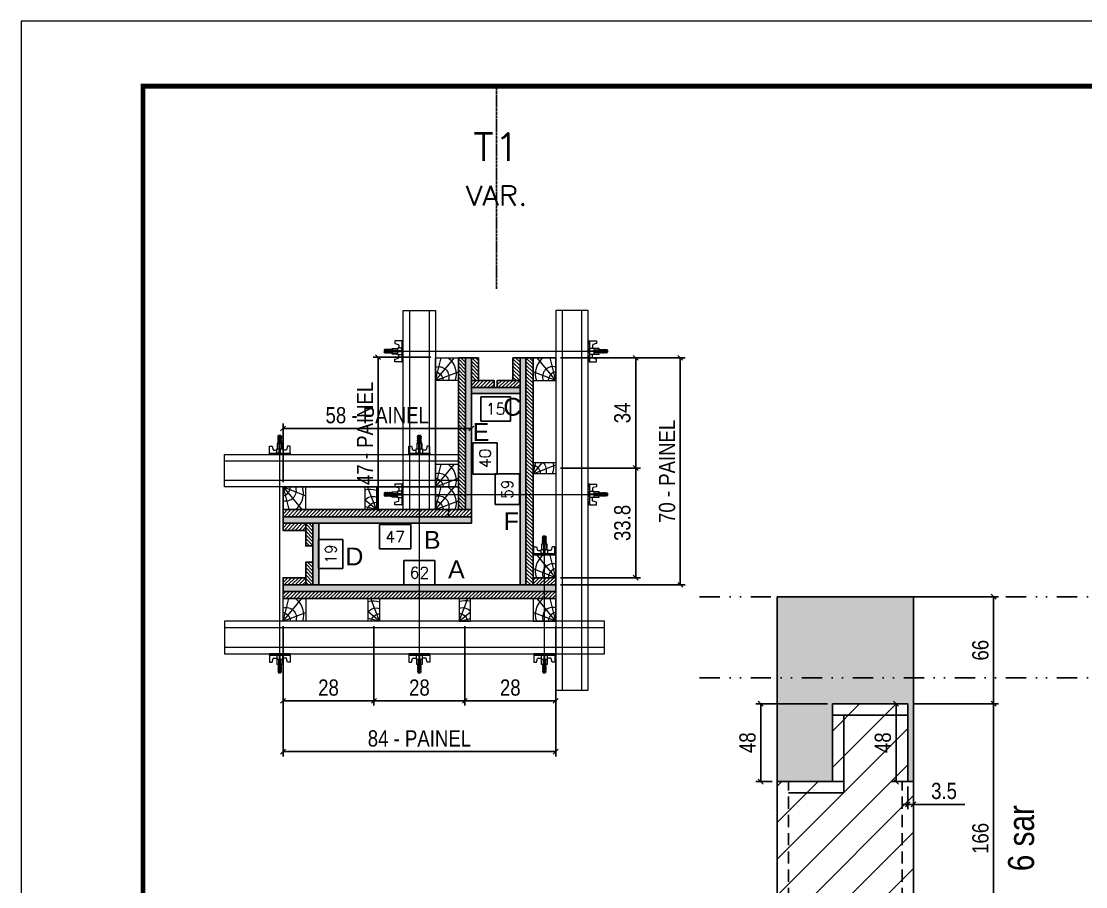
# Model space of a CAD drawing. Extents: x 14400 to 27878, y -21631 to 6985.
# Drawn here: x 15998 to 16654, y -6183 to -5650 of the extents above; entities that cross this region are included whole.
import ezdxf
from ezdxf.enums import TextEntityAlignment as Align

# ---------------------------------------------------------------- set-up
doc = ezdxf.new("R2010")
doc.units = 0
for name, pattern in [('DASHED', [0.75, 0.5, -0.25]), ('DIVIDE2', [0.625, 0.25, -0.125, 0, -0.125, 0, -0.125]), ('HIDDEN', [0.375, 0.25, -0.125])]:
    doc.linetypes.add(name, pattern=pattern)
for name, color, linetype in [('CHAPA', 1, 'Continuous'), ('COTA', 241, 'Continuous'), ('MEIO_PONT', 93, 'Continuous'), ('NOMENCLATURA', 7, 'Continuous'), ('Nível', 160, 'Continuous'), ('Painéis', 200, 'Continuous'), ('SARR_2.2x7', 40, 'Continuous'), ('SARRAFO', 251, 'Continuous'), ('Texto de Titulo', 7, 'Continuous'), ('Texto Qtd Sarr', 242, 'Continuous'), ('TEXTO_GERAL', 7, 'Continuous')]:
    doc.layers.add(name, color=color, linetype=linetype)
for name, color, linetype, lineweight in [('Folhas', 255, 'Continuous', 9), ('Hachura', 251, 'Continuous', 9), ('Madeira', 126, 'Continuous', 18), ('Perfil Metálico', 224, 'Continuous', 18), ('SARRAFO DE PRESSAO', 251, 'DASHED', 9), ('Texto Seção', 7, 'Continuous', 15)]:
    doc.layers.add(name, color=color, linetype=linetype, lineweight=lineweight)
doc.styles.add('ARIAL', font='arial.ttf')
doc.styles.add('ARIAL_NARROW', font='ARIALN.TTF', dxfattribs={"height": 0.2})
doc.styles.add('COTA TECNICA', font='techl___.ttf', dxfattribs={"height": 10})
doc.styles.add('COTA TECNICA 2X', font='techl___.ttf', dxfattribs={"height": 10})
doc.styles.add('ROMANS', font='romans.shx')
doc.dimstyles.new('PAINEL', dxfattribs={"dimtxt": 10, "dimasz": 3, "dimexe": 3, "dimexo": 3, "dimgap": 3, "dimtad": 1, "dimdec": 1, "dimzin": 12, "dimdsep": 46, "dimtxsty": 'COTA TECNICA', "dimblk1": 'OBLIQUE', "dimblk2": 'OBLIQUE', "dimsah": 1, "dimcen": 0.9, "dimclrd": 4, "dimclre": 4, "dimclrt": 240, "dimadec": 1, "dimazin": 3, "dimtfac": 1, "dimtdec": 1, "dimtmove": 0, "dimatfit": 3, "dimfxl": 1, "dimtolj": 1, "dimtzin": 12, "dimarcsym": 0})
doc.dimstyles.new('SECAO PILAR', dxfattribs={"dimtxt": 10, "dimasz": 3, "dimexe": 3, "dimexo": 3, "dimgap": 3, "dimtad": 1, "dimdec": 1, "dimlfac": 0.5, "dimzin": 12, "dimdsep": 46, "dimtxsty": 'COTA TECNICA 2X', "dimblk1": 'OBLIQUE', "dimblk2": 'OBLIQUE', "dimsah": 1, "dimcen": 0.9, "dimclrd": 256, "dimclre": 256, "dimclrt": 256, "dimadec": 1, "dimazin": 3, "dimtfac": 1, "dimtdec": 1, "dimtmove": 0, "dimatfit": 3, "dimfxl": 1, "dimtolj": 1, "dimtzin": 12, "dimarcsym": 0})
doc.dimstyles.new('SECÇÃO 2', dxfattribs={"dimtxt": 7, "dimasz": 6, "dimexe": 0.18, "dimexo": 2, "dimgap": -4, "dimtad": 3, "dimdec": 1, "dimlfac": 0.5, "dimzin": 12, "dimdsep": 46, "dimtxsty": 'ROMANS', "dimblk": 'ARCHTICK', "dimcen": 0.09, "dimse1": 1, "dimse2": 1, "dimsd1": 1, "dimsd2": 1, "dimclrd": 180, "dimclre": 5, "dimclrt": 1, "dimadec": 0, "dimazin": 3, "dimtfac": 1, "dimtdec": 1, "dimtofl": 0, "dimtmove": 0, "dimatfit": 3, "dimldrblk": 'ARCHTICK', "dimfxl": 1, "dimtolj": 1, "dimtzin": 0, "dimarcsym": 0})
pattern_1 = [(225, (7035.8202, -28888.4524), (1.12253202, -1.12253202), [])]
pattern_2 = [(315, (39069.5802, -15449.996), (1.12253202, 1.12253202), [])]
pattern_3 = [(135, (-6623.6361, 3266.9076), (-1.12253202, -1.12253202), [])]
pattern_4 = [(45, (25413.7238, 17028.364), (-1.12253202, 1.12253202), [])]
pattern_5 = [(225, (7035.8202, -28880.0524), (1.12253202, -1.12253202), [])]

# ---------------------------------------------------------------- blocks, each defined once
blk = doc.blocks.new('9999999999')
at = {"layer": 'Folhas'}
blk.add_lwpolyline([(98138.98, 34190.21), (99623.98, 34190.21), (99623.98, 35240.21), (98138.98, 35240.21)], close=True, dxfattribs=at)
at = {"layer": 'Folhas', "color": 30, "const_width": 3}
blk.add_lwpolyline([(98213.98, 34230.21), (99583.98, 34230.21), (99583.98, 35200.21), (98213.98, 35200.21)], close=True, dxfattribs=at)
blk = doc.blocks.new('PONTALETE')
at = {"layer": 'Madeira'}
for q in [(2.71, 7), (7, 5.76), (7, 1.74)]:
    blk.add_line((0, 0), q, dxfattribs=at)
blk.add_lwpolyline([(0, 0), (7, 0), (7, 7), (0, 7)], close=True, dxfattribs=at)
for centre, radius, start, end in [((2.04, 0.06), 6.23, 37.2818, 109.0913), ((1.09, 0.9), 3.19, 343.603, 109.9847), ((-0.21, -0.78), 3.09, 14.6322, 86.0383)]:
    blk.add_arc(centre, radius, start, end, dxfattribs=at)
blk = doc.blocks.new('*D2211')
at = {"layer": 'COTA', "color": 180, "lineweight": -2, "transparency": 16777216}
for p, q in [((16253.27, -5982.04), (16234.27, -5982.04)), ((16234.27, -5982.04), (16234.27, -5997.04)), ((16253.27, -5997.04), (16253.27, -5982.04)), ((16234.27, -5997.04), (16253.27, -5997.04))]:
    blk.add_line(p, q, dxfattribs=at)
at = {"layer": 'Defpoints', "color": 0, "transparency": 16777216}
for p in [(16181.77, -5997.04), (16305.77, -5997.04), (16305.77, -6001.04)]:
    blk.add_point(p, dxfattribs=at)
at = {"layer": 'COTA', "color": 1, "transparency": 16777216, "insert": (16243.77, -5989.54), "char_height": 7, "attachment_point": 5, "style": 'ROMANS'}
blk.add_mtext('\\A1;62', dxfattribs=at)
blk = doc.blocks.new('_ArchTick')
at = {"color": 0, "linetype": 'ByBlock', "const_width": 0.15}
blk.add_lwpolyline([(-0.5, -0.5), (0.5, 0.5)], dxfattribs=at)
blk = doc.blocks.new('*D2212')
at = {"layer": 'COTA', "color": 180, "lineweight": -2, "transparency": 16777216}
for p, q in [((16305.37, -5928.54), (16290.37, -5928.54)), ((16290.37, -5928.54), (16290.37, -5947.54)), ((16305.37, -5947.54), (16305.37, -5928.54)), ((16290.37, -5947.54), (16305.37, -5947.54))]:
    blk.add_line(p, q, dxfattribs=at)
at = {"layer": 'Defpoints', "color": 0, "transparency": 16777216}
for p in [(16305.77, -5879.04), (16309.37, -5879.04), (16305.77, -5997.04)]:
    blk.add_point(p, dxfattribs=at)
at = {"layer": 'COTA', "color": 1, "transparency": 16777216, "insert": (16297.87, -5938.04), "char_height": 7, "attachment_point": 5, "rotation": 90, "style": 'ROMANS'}
blk.add_mtext('\\A1;59', dxfattribs=at)
blk = doc.blocks.new('*D2213')
at = {"layer": 'COTA', "color": 180, "lineweight": -2, "transparency": 16777216}
for p, q in [((16291.76, -5909.38), (16276.76, -5909.38)), ((16276.76, -5909.38), (16276.76, -5928.71)), ((16291.76, -5928.71), (16291.76, -5909.38)), ((16276.76, -5928.71), (16291.76, -5928.71))]:
    blk.add_line(p, q, dxfattribs=at)
at = {"layer": 'Defpoints', "color": 0, "transparency": 16777216}
for p in [(16275.77, -5879.04), (16295.76, -5879.04), (16275.77, -5959.04)]:
    blk.add_point(p, dxfattribs=at)
at = {"layer": 'COTA', "color": 1, "transparency": 16777216, "insert": (16284.26, -5919.04), "char_height": 7, "attachment_point": 5, "rotation": 90, "style": 'ROMANS'}
blk.add_mtext('\\A1;40', dxfattribs=at)
blk = doc.blocks.new('*D2214')
at = {"layer": 'COTA', "color": 180, "lineweight": -2, "transparency": 16777216}
for p, q in [((16238.44, -5959.83), (16219.11, -5959.83)), ((16219.11, -5959.83), (16219.11, -5974.83)), ((16238.44, -5974.83), (16238.44, -5959.83)), ((16219.11, -5974.83), (16238.44, -5974.83))]:
    blk.add_line(p, q, dxfattribs=at)
at = {"layer": 'Defpoints', "color": 0, "transparency": 16777216}
for p in [(16181.77, -5959.04), (16275.77, -5959.04), (16275.77, -5978.83)]:
    blk.add_point(p, dxfattribs=at)
at = {"layer": 'COTA', "color": 1, "transparency": 16777216, "insert": (16228.77, -5967.33), "char_height": 7, "attachment_point": 5, "style": 'ROMANS'}
blk.add_mtext('\\A1;47', dxfattribs=at)
blk = doc.blocks.new('*D2215')
at = {"layer": 'COTA', "color": 180, "lineweight": -2, "transparency": 16777216}
for p, q in [((16299.94, -5881.05), (16281.61, -5881.05)), ((16281.61, -5881.05), (16281.61, -5896.05)), ((16299.94, -5896.05), (16299.94, -5881.05)), ((16281.61, -5896.05), (16299.94, -5896.05))]:
    blk.add_line(p, q, dxfattribs=at)
at = {"layer": 'Defpoints', "color": 0, "transparency": 16777216}
for p in [(16275.77, -5879.04), (16305.77, -5879.04), (16275.77, -5900.05)]:
    blk.add_point(p, dxfattribs=at)
at = {"layer": 'COTA', "color": 1, "transparency": 16777216, "insert": (16290.77, -5888.55), "char_height": 7, "attachment_point": 5, "style": 'ROMANS'}
blk.add_mtext('\\A1;15', dxfattribs=at)
blk = doc.blocks.new('*D2216')
at = {"layer": 'COTA', "color": 180, "lineweight": -2, "transparency": 16777216}
for p, q in [((16196.69, -5969.04), (16181.69, -5969.04)), ((16181.69, -5969.04), (16181.69, -5987.04)), ((16196.69, -5987.04), (16196.69, -5969.04)), ((16181.69, -5987.04), (16196.69, -5987.04))]:
    blk.add_line(p, q, dxfattribs=at)
at = {"layer": 'Defpoints', "color": 0, "transparency": 16777216}
for p in [(16181.77, -5959.04), (16181.77, -5997.04), (16200.69, -5997.04)]:
    blk.add_point(p, dxfattribs=at)
at = {"layer": 'COTA', "color": 1, "transparency": 16777216, "insert": (16189.19, -5978.04), "char_height": 7, "attachment_point": 5, "rotation": 90, "style": 'ROMANS'}
blk.add_mtext('\\A1;19', dxfattribs=at)
blk = doc.blocks.new('C')
at = {"layer": 'Hachura', "color": 0}
for p, q in [((0, 3.22), (0, -3.22)), ((0.45, 3.22), (0, 3.22)), ((0.46, 3.16), (0, 3.16)), ((0.46, 3.05), (0, 3.05)), ((0.46, 2.88), (0, 2.88)), ((0, 2.75), (0, -1.16)), ((0.46, 2.65), (0, 2.65)), ((0.46, 2.23), (0, 2.23)), ((0.46, 1.51), (0, 1.51)), ((0.39, 0.49), (0.17, 0.49)), ((0.45, -3.23), (0.45, 3.22)), ((0.45, 3.22), (2.58, 3.22)), ((1.74, 0.97), (0.45, 0.97)), ((1.45, 0.1), (0.45, 0.1)), ((1.35, 1.94), (1.35, 0.96)), ((2.58, 2.39), (1.47, 2.09)), ((1.74, -0.97), (1.74, 0.97)), ((1.74, 0.97), (1.74, 0.84)), ((1.74, 0.97), (1.74, 0.84)), ((1.74, 0.84), (3.35, 0.84)), ((3.35, 0.45), (1.74, 0.45)), ((2.58, 3.22), (2.58, 2.39)), ((3.32, 0.84), (3.32, -0.84)), ((3.35, 0.84), (3.35, -0.84)), ((3.68, 0.45), (3.35, 0.45)), ((3.84, -0.52), (3.35, 0.45)), ((3.35, 0.06), (3.67, -0.57)), ((3.68, 0.45), (4.16, -0.52)), ((3.72, 0.5), (4.25, -0.57)), ((4.37, -0.55), (3.83, 0.53)), ((4.15, 0.45), (3.93, 0.45)), ((4.42, -0.52), (3.93, 0.45)), ((4.15, 0.45), (4.26, 0.45)), ((4.26, 0.45), (4.74, -0.52)), ((4.3, 0.5), (4.83, -0.57)), ((4.95, -0.55), (4.41, 0.53)), ((4.51, 0.45), (4.84, 0.45)), ((5, -0.52), (4.51, 0.45)), ((4.84, 0.45), (5.32, -0.52)), ((4.88, 0.5), (5.41, -0.57)), ((5.53, -0.55), (4.99, 0.53)), ((5.58, -0.52), (5.09, 0.45)), ((5.42, 0.45), (5.09, 0.45)), ((5.58, -0.52), (5.09, 0.45)), ((5.42, 0.45), (5.74, -0.19)), ((5.46, 0.5), (5.74, -0.07)), ((5.74, 0.19), (5.57, 0.53)), ((5.74, 0.32), (5.68, 0.45)), ((5.68, 0.45), (5.74, 0.45)), ((5.74, 0.45), (5.9, 0.29)), ((5.74, 0.45), (5.74, -0.52)), ((5.9, -0.36), (5.9, 0.29)), ((0.45, 0), (0, 0)), ((0.46, -1.52), (0, -1.52)), ((0.46, -2.23), (0, -2.23)), ((0.46, -2.65), (0, -2.65)), ((0.46, -2.88), (0, -2.88)), ((0.46, -3.05), (0, -3.05)), ((0.46, -3.16), (0, -3.16)), ((0, -3.22), (2.57, -3.22)), ((0.08, -0.48), (0.29, -0.48)), ((0.29, -0.48), (0.4, -0.48)), ((0.45, 0), (0.45, -0.97)), ((0.45, -0.16), (1.45, -0.16)), ((0.45, -0.65), (0.45, -0.32)), ((0.45, -3.23), (0.45, -0.65)), ((0.45, -0.97), (1.74, -0.97)), ((1.35, -1.94), (1.35, -0.97)), ((2.58, -2.39), (1.47, -2.1)), ((3.35, -0.32), (1.74, -0.32)), ((3.35, -0.84), (1.74, -0.84)), ((2.58, -3.23), (2.58, -2.39)), ((3.35, -0.07), (3.58, -0.52)), ((3.35, -0.52), (3.58, -0.52)), ((3.84, -0.52), (4.16, -0.52)), ((4.42, -0.52), (4.74, -0.52)), ((4.63, -0.52), (4.74, -0.52)), ((5, -0.52), (5.32, -0.52)), ((5.58, -0.52), (5.74, -0.52)), ((5.74, -0.52), (5.9, -0.36)), ((5.74, -0.52), (5.74, -0.52))]:
    blk.add_line(p, q, dxfattribs=at)
for centre, radius, start, end in [((1.52, 1.94), 0.161, 104.7436, 180), ((1.44, -0.03), 0.129, 272.695, 87.305), ((3.81, 0.39), 0.143, 25.5688, 154.4312), ((4.39, 0.39), 0.143, 25.5688, 154.4312), ((4.97, 0.39), 0.143, 25.5688, 154.4312), ((5.55, 0.39), 0.143, 25.5688, 154.4312), ((0.17, -0.37), 0.174, 221.744, 317.8592), ((1.52, -1.94), 0.161, 180, 255.2564), ((3.71, -0.4), 0.174, 222.1408, 318.256), ((4.29, -0.4), 0.174, 222.1408, 318.256), ((4.87, -0.4), 0.174, 222.1408, 318.256), ((5.45, -0.4), 0.174, 222.1408, 318.256), ((5.61, -0.4), 0.174, 317.8592, 318.256)]:
    blk.add_arc(centre, radius, start, end, dxfattribs=at)
blk = doc.blocks.new('titulo1')
at = {"layer": 'Defpoints', "color": 252, "linetype": 'HIDDEN', "ltscale": 2}
blk.add_line((0, 0), (0, 125), dxfattribs=at)
at = {"layer": 'Defpoints', "style": 'ROMANS', "oblique": 15}
blk.add_attdef('FOLHA', text='', height=10, dxfattribs=at).set_placement((0, 15.58), align=Align.MIDDLE_CENTER)
at = {"layer": 'Texto Qtd Sarr', "color": 3, "style": 'ROMANS', "oblique": 15}
for tag, height, p in [('TITULO', 17, (0, 71.45)), ('SEÇÃO', 12, (0, 41.55))]:
    blk.add_attdef(tag, text='', height=height, dxfattribs=at).set_placement(p, align=Align.MIDDLE_CENTER)
blk = doc.blocks.new('_Oblique')
at = {"color": 0, "linetype": 'ByBlock', "lineweight": -2}
blk.add_line((-0.5, -0.5), (0.5, 0.5), dxfattribs=at)
blk = doc.blocks.new('*D2257')
at = {"layer": 'COTA', "color": 4, "lineweight": -2, "transparency": 16777216}
for p, q in [((16547.72, -6070.32), (16600.59, -6070.32)), ((16597.59, -6236.32), (16597.59, -6070.32)), ((16551.22, -6236.32), (16600.59, -6236.32))]:
    blk.add_line(p, q, dxfattribs=at)
at = {"layer": 'Defpoints', "color": 0, "transparency": 16777216}
for p in [(16544.72, -6070.32), (16597.59, -6070.32), (16548.22, -6236.32)]:
    blk.add_point(p, dxfattribs=at)
at = {"layer": 'COTA', "color": 4, "lineweight": -2, "transparency": 16777216, "xscale": 3, "yscale": 3, "zscale": 3}
for p, rotation in [((16597.59, -6070.32), 90), ((16597.59, -6236.32), 270)]:
    blk.add_blockref('_Oblique', p, dxfattribs=dict(at, rotation=rotation))
at = {"layer": 'COTA', "color": 240, "transparency": 16777216, "insert": (16589.48, -6153.32), "char_height": 10, "attachment_point": 5, "rotation": 90, "style": 'COTA TECNICA'}
blk.add_mtext('\\A1;166', dxfattribs=at)
blk = doc.blocks.new('*D2258')
at = {"layer": 'COTA', "color": 4, "lineweight": -2, "transparency": 16777216}
for p, q in [((16551.22, -6004.32), (16600.59, -6004.32)), ((16597.59, -6004.32), (16597.59, -6070.32)), ((16547.72, -6070.32), (16600.59, -6070.32))]:
    blk.add_line(p, q, dxfattribs=at)
at = {"layer": 'Defpoints', "color": 0, "transparency": 16777216}
for p in [(16548.22, -6004.32), (16544.72, -6070.32), (16597.59, -6070.32)]:
    blk.add_point(p, dxfattribs=at)
at = {"layer": 'COTA', "color": 4, "lineweight": -2, "transparency": 16777216, "xscale": 3, "yscale": 3, "zscale": 3}
for p, rotation in [((16597.59, -6004.32), 90), ((16597.59, -6070.32), 270)]:
    blk.add_blockref('_Oblique', p, dxfattribs=dict(at, rotation=rotation))
at = {"layer": 'COTA', "color": 240, "transparency": 16777216, "insert": (16589.48, -6037.32), "char_height": 10, "attachment_point": 5, "rotation": 90, "style": 'COTA TECNICA'}
blk.add_mtext('\\A1;66', dxfattribs=at)
blk = doc.blocks.new('*D2259')
at = {"layer": 'COTA', "lineweight": -2, "transparency": 16777216}
for p, q in [((16159.77, -6022.44), (16159.77, -6102.84)), ((16327.77, -6022.44), (16327.77, -6102.84)), ((16159.77, -6099.84), (16327.77, -6099.84))]:
    blk.add_line(p, q, dxfattribs=at)
at = {"layer": 'Defpoints', "color": 0, "transparency": 16777216}
for p in [(16159.77, -6019.44), (16327.77, -6019.44), (16327.77, -6099.84)]:
    blk.add_point(p, dxfattribs=at)
at = {"layer": 'COTA', "lineweight": -2, "transparency": 16777216, "xscale": 3, "yscale": 3, "zscale": 3, "rotation": 180}
blk.add_blockref('_Oblique', (16159.77, -6099.84), dxfattribs=at)
at = {"layer": 'COTA', "lineweight": -2, "transparency": 16777216, "xscale": 3, "yscale": 3, "zscale": 3}
blk.add_blockref('_Oblique', (16327.77, -6099.84), dxfattribs=at)
at = {"layer": 'COTA', "transparency": 16777216, "insert": (16243.77, -6091.75), "char_height": 10, "attachment_point": 5, "style": 'COTA TECNICA 2X'}
blk.add_mtext('\\A1;84 - PAINEL', dxfattribs=at)
blk = doc.blocks.new('*D2260')
at = {"layer": 'COTA', "lineweight": -2, "transparency": 16777216}
for p, q in [((16330.77, -5857.04), (16407.51, -5857.04)), ((16404.51, -5997.04), (16404.51, -5857.04)), ((16330.77, -5997.04), (16407.51, -5997.04))]:
    blk.add_line(p, q, dxfattribs=at)
at = {"layer": 'Defpoints', "color": 0, "transparency": 16777216}
for p in [(16327.77, -5857.04), (16404.51, -5857.04), (16327.77, -5997.04)]:
    blk.add_point(p, dxfattribs=at)
at = {"layer": 'COTA', "lineweight": -2, "transparency": 16777216, "xscale": 3, "yscale": 3, "zscale": 3}
for p, rotation in [((16404.51, -5857.04), 90), ((16404.51, -5997.04), 270)]:
    blk.add_blockref('_Oblique', p, dxfattribs=dict(at, rotation=rotation))
at = {"layer": 'COTA', "transparency": 16777216, "insert": (16396.4, -5927.04), "char_height": 10, "attachment_point": 5, "rotation": 90, "style": 'COTA TECNICA 2X'}
blk.add_mtext('\\A1;70 - PAINEL', dxfattribs=at)
blk = doc.blocks.new('*D2261')
at = {"layer": 'COTA', "lineweight": -2, "transparency": 16777216}
for p, q in [((16159.77, -5933.64), (16159.77, -5897.63)), ((16159.77, -5900.63), (16275.77, -5900.63)), ((16275.77, -5947.64), (16275.77, -5897.63))]:
    blk.add_line(p, q, dxfattribs=at)
at = {"layer": 'Defpoints', "color": 0, "transparency": 16777216}
for p in [(16275.77, -5900.63), (16159.77, -5936.64), (16275.77, -5950.64)]:
    blk.add_point(p, dxfattribs=at)
at = {"layer": 'COTA', "lineweight": -2, "transparency": 16777216, "xscale": 3, "yscale": 3, "zscale": 3, "rotation": 180}
blk.add_blockref('_Oblique', (16159.77, -5900.63), dxfattribs=at)
at = {"layer": 'COTA', "lineweight": -2, "transparency": 16777216, "xscale": 3, "yscale": 3, "zscale": 3}
blk.add_blockref('_Oblique', (16275.77, -5900.63), dxfattribs=at)
at = {"layer": 'COTA', "transparency": 16777216, "insert": (16217.77, -5892.5), "char_height": 10, "attachment_point": 5, "style": 'COTA TECNICA 2X'}
blk.add_mtext('\\A1;58 - PAINEL', dxfattribs=at)
blk = doc.blocks.new('*D2275')
at = {"layer": 'COTA', "lineweight": -2, "transparency": 16777216}
for p, q in [((16250.77, -5856.64), (16215.29, -5856.64)), ((16218.29, -5950.64), (16218.29, -5856.64)), ((16230.77, -5950.64), (16215.29, -5950.64))]:
    blk.add_line(p, q, dxfattribs=at)
at = {"layer": 'Defpoints', "color": 0, "transparency": 16777216}
for p in [(16218.29, -5856.64), (16253.77, -5856.64), (16233.77, -5950.64)]:
    blk.add_point(p, dxfattribs=at)
at = {"layer": 'COTA', "lineweight": -2, "transparency": 16777216, "xscale": 3, "yscale": 3, "zscale": 3}
for p, rotation in [((16218.29, -5856.64), 90), ((16218.29, -5950.64), 270)]:
    blk.add_blockref('_Oblique', p, dxfattribs=dict(at, rotation=rotation))
at = {"layer": 'COTA', "transparency": 16777216, "insert": (16210.22, -5903.64), "char_height": 10, "attachment_point": 5, "rotation": 90, "style": 'COTA TECNICA 2X'}
blk.add_mtext('\\A1;47 - PAINEL', dxfattribs=at)
blk = doc.blocks.new('MEIO PONTALETE')
at = {"layer": 'Madeira'}
for q in [(2.71, 7), (3.5, 2.88), (3.5, 0.87)]:
    blk.add_line((0, 0), q, dxfattribs=at)
blk.add_lwpolyline([(0, 0), (3.5, 0), (3.5, 7), (0, 7)], close=True, dxfattribs=at)
for centre, radius, start, end in [((2.04, 0.06), 6.23, 76.4499, 109.0913), ((1.09, 0.9), 3.19, 40.9063, 109.9847), ((-0.21, -0.78), 3.09, 14.6322, 86.0383)]:
    blk.add_arc(centre, radius, start, end, dxfattribs=at)
blk = doc.blocks.new('*D2301')
at = {"layer": 'COTA', "lineweight": -2, "transparency": 16777216}
for p, q in [((16159.77, -6022.44), (16159.77, -6071.48)), ((16215.77, -6022.44), (16215.77, -6071.48)), ((16159.77, -6068.48), (16215.77, -6068.48))]:
    blk.add_line(p, q, dxfattribs=at)
at = {"layer": 'Defpoints', "color": 0, "transparency": 16777216}
for p in [(16159.77, -6019.44), (16215.77, -6019.44), (16215.77, -6068.48)]:
    blk.add_point(p, dxfattribs=at)
at = {"layer": 'COTA', "lineweight": -2, "transparency": 16777216, "xscale": 3, "yscale": 3, "zscale": 3, "rotation": 180}
blk.add_blockref('_Oblique', (16159.77, -6068.48), dxfattribs=at)
at = {"layer": 'COTA', "lineweight": -2, "transparency": 16777216, "xscale": 3, "yscale": 3, "zscale": 3}
blk.add_blockref('_Oblique', (16215.77, -6068.48), dxfattribs=at)
at = {"layer": 'COTA', "transparency": 16777216, "insert": (16187.77, -6060.39), "char_height": 10, "attachment_point": 5, "style": 'COTA TECNICA 2X'}
blk.add_mtext('\\A1;28', dxfattribs=at)
blk = doc.blocks.new('*D2302')
at = {"layer": 'COTA', "lineweight": -2, "transparency": 16777216}
for p, q in [((16215.77, -6022.44), (16215.77, -6071.48)), ((16271.77, -6022.44), (16271.77, -6071.48)), ((16215.77, -6068.48), (16271.77, -6068.48))]:
    blk.add_line(p, q, dxfattribs=at)
at = {"layer": 'Defpoints', "color": 0, "transparency": 16777216}
for p in [(16215.77, -6019.44), (16271.77, -6019.44), (16271.77, -6068.48)]:
    blk.add_point(p, dxfattribs=at)
at = {"layer": 'COTA', "lineweight": -2, "transparency": 16777216, "xscale": 3, "yscale": 3, "zscale": 3, "rotation": 180}
blk.add_blockref('_Oblique', (16215.77, -6068.48), dxfattribs=at)
at = {"layer": 'COTA', "lineweight": -2, "transparency": 16777216, "xscale": 3, "yscale": 3, "zscale": 3}
blk.add_blockref('_Oblique', (16271.77, -6068.48), dxfattribs=at)
at = {"layer": 'COTA', "transparency": 16777216, "insert": (16243.77, -6060.39), "char_height": 10, "attachment_point": 5, "style": 'COTA TECNICA 2X'}
blk.add_mtext('\\A1;28', dxfattribs=at)
blk = doc.blocks.new('*D2303')
at = {"layer": 'COTA', "lineweight": -2, "transparency": 16777216}
for p, q in [((16271.77, -6022.44), (16271.77, -6071.48)), ((16327.77, -6042.44), (16327.77, -6071.48)), ((16271.77, -6068.48), (16327.77, -6068.48))]:
    blk.add_line(p, q, dxfattribs=at)
at = {"layer": 'Defpoints', "color": 0, "transparency": 16777216}
for p in [(16271.77, -6019.44), (16327.77, -6039.44), (16327.77, -6068.48)]:
    blk.add_point(p, dxfattribs=at)
at = {"layer": 'COTA', "lineweight": -2, "transparency": 16777216, "xscale": 3, "yscale": 3, "zscale": 3, "rotation": 180}
blk.add_blockref('_Oblique', (16271.77, -6068.48), dxfattribs=at)
at = {"layer": 'COTA', "lineweight": -2, "transparency": 16777216, "xscale": 3, "yscale": 3, "zscale": 3}
blk.add_blockref('_Oblique', (16327.77, -6068.48), dxfattribs=at)
at = {"layer": 'COTA', "transparency": 16777216, "insert": (16299.77, -6060.39), "char_height": 10, "attachment_point": 5, "style": 'COTA TECNICA 2X'}
blk.add_mtext('\\A1;28', dxfattribs=at)
blk = doc.blocks.new('*D2304')
at = {"layer": 'COTA', "lineweight": -2, "transparency": 16777216}
for p, q in [((16330.77, -5925.04), (16380.07, -5925.04)), ((16377.07, -5992.64), (16377.07, -5925.04)), ((16330.77, -5992.64), (16380.07, -5992.64))]:
    blk.add_line(p, q, dxfattribs=at)
at = {"layer": 'Defpoints', "color": 0, "transparency": 16777216}
for p in [(16327.77, -5925.04), (16377.07, -5925.04), (16327.77, -5992.64)]:
    blk.add_point(p, dxfattribs=at)
at = {"layer": 'COTA', "lineweight": -2, "transparency": 16777216, "xscale": 3, "yscale": 3, "zscale": 3}
for p, rotation in [((16377.07, -5925.04), 90), ((16377.07, -5992.64), 270)]:
    blk.add_blockref('_Oblique', p, dxfattribs=dict(at, rotation=rotation))
at = {"layer": 'COTA', "transparency": 16777216, "insert": (16368.83, -5958.84), "char_height": 10, "attachment_point": 5, "rotation": 90, "style": 'COTA TECNICA 2X'}
blk.add_mtext('\\A1;33.8', dxfattribs=at)
blk = doc.blocks.new('*D2305')
at = {"layer": 'COTA', "lineweight": -2, "transparency": 16777216}
for p, q in [((16330.77, -5857.04), (16380.07, -5857.04)), ((16377.07, -5925.04), (16377.07, -5857.04)), ((16330.77, -5925.04), (16380.07, -5925.04))]:
    blk.add_line(p, q, dxfattribs=at)
at = {"layer": 'Defpoints', "color": 0, "transparency": 16777216}
for p in [(16327.77, -5857.04), (16377.07, -5857.04), (16327.77, -5925.04)]:
    blk.add_point(p, dxfattribs=at)
at = {"layer": 'COTA', "lineweight": -2, "transparency": 16777216, "xscale": 3, "yscale": 3, "zscale": 3}
for p, rotation in [((16377.07, -5857.04), 90), ((16377.07, -5925.04), 270)]:
    blk.add_blockref('_Oblique', p, dxfattribs=dict(at, rotation=rotation))
at = {"layer": 'COTA', "transparency": 16777216, "insert": (16368.85, -5891.04), "char_height": 10, "attachment_point": 5, "rotation": 90, "style": 'COTA TECNICA 2X'}
blk.add_mtext('\\A1;34', dxfattribs=at)
blk = doc.blocks.new('*D2900')
at = {"layer": 'COTA', "color": 4, "lineweight": -2, "transparency": 16777216}
for p, q in [((16495.22, -6070.32), (16451.09, -6070.32)), ((16454.09, -6118.32), (16454.09, -6070.32)), ((16461.22, -6118.32), (16451.09, -6118.32))]:
    blk.add_line(p, q, dxfattribs=at)
at = {"layer": 'Defpoints', "color": 0, "transparency": 16777216}
for p in [(16454.09, -6070.32), (16498.22, -6070.32), (16464.22, -6118.32)]:
    blk.add_point(p, dxfattribs=at)
at = {"layer": 'COTA', "color": 4, "lineweight": -2, "transparency": 16777216, "xscale": 3, "yscale": 3, "zscale": 3}
for p, rotation in [((16454.09, -6070.32), 90), ((16454.09, -6118.32), 270)]:
    blk.add_blockref('_Oblique', p, dxfattribs=dict(at, rotation=rotation))
at = {"layer": 'COTA', "color": 240, "transparency": 16777216, "insert": (16445.99, -6094.32), "char_height": 10, "attachment_point": 5, "rotation": 90, "style": 'COTA TECNICA'}
blk.add_mtext('\\A1;48', dxfattribs=at)
blk = doc.blocks.new('*D2901')
at = {"layer": 'COTA', "color": 4, "lineweight": -2, "transparency": 16777216}
for p, q in [((16541.72, -6070.32), (16534.44, -6070.32)), ((16537.44, -6070.32), (16537.44, -6118.32)), ((16541.72, -6118.32), (16534.44, -6118.32))]:
    blk.add_line(p, q, dxfattribs=at)
at = {"layer": 'Defpoints', "color": 0, "transparency": 16777216}
for p in [(16544.72, -6070.32), (16537.44, -6118.32), (16544.72, -6118.32)]:
    blk.add_point(p, dxfattribs=at)
at = {"layer": 'COTA', "color": 4, "lineweight": -2, "transparency": 16777216, "xscale": 3, "yscale": 3, "zscale": 3}
for p, rotation in [((16537.44, -6070.32), 90), ((16537.44, -6118.32), 270)]:
    blk.add_blockref('_Oblique', p, dxfattribs=dict(at, rotation=rotation))
at = {"layer": 'COTA', "color": 240, "transparency": 16777216, "insert": (16529.35, -6094.32), "char_height": 10, "attachment_point": 5, "rotation": 90, "style": 'COTA TECNICA'}
blk.add_mtext('\\A1;48', dxfattribs=at)
blk = doc.blocks.new('*D2902')
at = {"layer": 'COTA', "color": 4, "lineweight": -2, "transparency": 16777216}
for p, q in [((16544.72, -6121.32), (16544.72, -6135.34)), ((16548.22, -6121.32), (16548.22, -6135.34)), ((16544.72, -6132.34), (16541.72, -6132.34)), ((16544.72, -6132.34), (16548.22, -6132.34)), ((16548.22, -6132.34), (16579.83, -6132.34))]:
    blk.add_line(p, q, dxfattribs=at)
at = {"layer": 'Defpoints', "color": 0, "transparency": 16777216}
for p in [(16544.72, -6118.32), (16548.22, -6118.32), (16548.22, -6132.34)]:
    blk.add_point(p, dxfattribs=at)
at = {"layer": 'COTA', "color": 4, "lineweight": -2, "transparency": 16777216, "xscale": 3, "yscale": 3, "zscale": 3}
blk.add_blockref('_Oblique', (16544.72, -6132.34), dxfattribs=at)
at = {"layer": 'COTA', "color": 4, "lineweight": -2, "transparency": 16777216, "xscale": 3, "yscale": 3, "zscale": 3, "rotation": 180}
blk.add_blockref('_Oblique', (16548.22, -6132.34), dxfattribs=at)
at = {"layer": 'COTA', "color": 240, "transparency": 16777216, "insert": (16567.02, -6124.12), "char_height": 10, "attachment_point": 5, "style": 'COTA TECNICA'}
blk.add_mtext('\\A1;3.5', dxfattribs=at)

msp = doc.modelspace()

# ---------------------------------------------------------------- hatches: boundary and pattern name
at = {"layer": 'COTA'}
h = msp.add_hatch(dxfattribs=at)
h.set_pattern_fill('AR-CONC', color=256, scale=0.03)
h.set_pattern_definition([(50, (-1585, 0), (5.4655401, -0.4781726), [0.5715, -6.2865]), (355, (-1585, 0), (-1.0573026, 5.7317054), [0.4572, -5.0292175]), (100.451445, (-1584.5445, -0.04), (4.4082374, 5.2535326), [0.4857003, -5.3427073]), (46.1842, (-1585, 1.524), (8.1323712, -1.2612698), [0.85725, -9.42975]), (96.635558, (-1584.322, 1.419), (7.122124, 7.4227837), [0.7285507, -8.0140682]), (351.18415, (-1585, 1.524), (7.122124, 7.4227837), [0.685799, -7.543792]), (21, (-1584.238, 1.143), (4.5484317, -3.0679559), [0.5715, -6.2865]), (326, (-1584.238, 1.143), (1.8540609, 5.525639), [0.4572, -5.0292]), (71.451445, (-1583.859, 0.8873), (6.4024926, 2.457683), [0.4857003, -5.3426981]), (37.5, (-1585, 0), (0.0926581, 2.53665117), [0, -4.96824, 0, -5.1054, 0, -5.04825]), (7.5, (-1585, 0), (2.00458988, 3.00541724), [0, -2.91084, 0, -4.85394, 0, -1.92405]), (327.5, (-1586.6993, 0), (4.06771786, -0.17186232), [0, -1.905, 0, -5.9436, 0, -7.8867]), (317.5, (-1587.4613, 0), (4.44387544, 0.7627947), [0, -2.4765, 0, -3.94716, 0, -5.6007])])
h.paths.add_polyline_path([(16464.22, -6054.316), (16548.22, -6054.316), (16548.22, -6004.316), (16544.72, -6004.316), (16464.22, -6004.316)])
h.paths.add_polyline_path([(16544.72, -6070.316), (16544.72, -6118.316), (16548.22, -6118.316), (16548.22, -6054.316), (16464.22, -6054.316), (16464.22, -6118.316), (16498.22, -6118.316), (16498.22, -6070.316)])
at = {"layer": 'Hachura'}
h = msp.add_hatch(dxfattribs=at)
h.set_pattern_fill('ANSI31', color=256, scale=0.5, angle=90, style=0)
h.set_pattern_definition(pattern_3)
h.paths.add_polyline_path([(16272.172, -5950.644), (16267.772, -5950.644), (16267.772, -5857.044), (16272.172, -5857.044)])
h = msp.add_hatch(color=256, dxfattribs=at)
h.dxf.hatch_style = 1
h.paths.add_polyline_path([(16272.172, -5950.644), (16275.772, -5950.644), (16275.772, -5857.044), (16272.172, -5857.044)])
h = msp.add_hatch(dxfattribs=at)
h.set_pattern_fill('ANSI31', color=256, scale=0.5, angle=90, style=0)
h.set_pattern_definition(pattern_3)
h.paths.add_polyline_path([(16275.772, -5871.044), (16280.172, -5871.044), (16280.172, -5857.044), (16275.772, -5857.044)])
h = msp.add_hatch(dxfattribs=at)
h.set_pattern_fill('ANSI31', color=256, scale=0.5, angle=90, style=0)
h.set_pattern_definition(pattern_3)
h.paths.add_polyline_path([(16305.772, -5871.044), (16301.372, -5871.044), (16301.372, -5857.044), (16305.772, -5857.044)])
h = msp.add_hatch(color=256, dxfattribs=at)
h.dxf.hatch_style = 1
h.paths.add_polyline_path([(16309.372, -5997.044), (16305.772, -5997.044), (16305.772, -5857.044), (16309.372, -5857.044)])
h = msp.add_hatch(dxfattribs=at)
h.set_pattern_fill('ANSI31', color=256, scale=0.5, angle=270, style=0)
h.set_pattern_definition(pattern_2)
h.paths.add_polyline_path([(16309.372, -5857.044), (16313.772, -5857.044), (16313.772, -5997.044), (16309.372, -5997.044)])
h = msp.add_hatch(dxfattribs=at)
h.set_pattern_fill('ANSI31', color=256, scale=0.5, style=0)
h.set_pattern_definition(pattern_4)
h.paths.add_polyline_path([(16275.772, -5871.044), (16275.772, -5875.444), (16289.772, -5875.444), (16289.772, -5871.044)])
h = msp.add_hatch(color=256, dxfattribs=at)
h.dxf.hatch_style = 1
h.paths.add_polyline_path([(16275.772, -5875.444), (16275.772, -5879.044), (16305.772, -5879.044), (16305.772, -5875.444)])
h = msp.add_hatch(color=256, dxfattribs=at)
h.dxf.hatch_style = 1
h.paths.add_polyline_path([(16275.772, -5875.444), (16275.772, -5879.044), (16305.772, -5879.044), (16305.772, -5875.444)])
h = msp.add_hatch(dxfattribs=at)
h.set_pattern_fill('ANSI31', color=256, scale=0.5, style=0)
h.set_pattern_definition(pattern_4)
h.paths.add_polyline_path([(16305.772, -5871.044), (16305.772, -5875.444), (16291.772, -5875.444), (16291.772, -5871.044)])
h = msp.add_hatch(dxfattribs=at)
h.set_pattern_fill('ANSI31', color=256, scale=0.5, angle=180, style=0)
h.set_pattern_definition(pattern_5)
h.paths.add_polyline_path([(16275.772, -5950.644), (16275.772, -5955.044), (16159.772, -5955.044), (16159.772, -5950.644)])
h = msp.add_hatch(color=256, dxfattribs=at)
h.dxf.hatch_style = 1
h.paths.add_polyline_path([(16275.772, -5959.044), (16275.772, -5955.044), (16159.772, -5955.044), (16159.772, -5959.044)])
h = msp.add_hatch(dxfattribs=at)
h.set_pattern_fill('ANSI31', color=256, scale=0.5, angle=180, style=0)
h.set_pattern_definition(pattern_1)
h.paths.add_polyline_path([(16173.772, -5959.044), (16173.772, -5963.444), (16159.772, -5963.444), (16159.772, -5959.044)])
h = msp.add_hatch(dxfattribs=at)
h.set_pattern_fill('ANSI31', color=256, scale=0.5, angle=270, style=0)
h.set_pattern_definition(pattern_2)
h.paths.add_polyline_path([(16178.172, -5973.044), (16173.772, -5973.044), (16173.772, -5959.044), (16178.172, -5959.044)])
h = msp.add_hatch(color=256, dxfattribs=at)
h.dxf.hatch_style = 1
h.paths.add_polyline_path([(16178.172, -5997.044), (16181.772, -5997.044), (16181.772, -5959.044), (16178.172, -5959.044)])
h = msp.add_hatch(dxfattribs=at)
h.set_pattern_fill('ANSI31', color=256, scale=0.5, angle=270, style=0)
h.set_pattern_definition(pattern_2)
h.paths.add_polyline_path([(16178.172, -5983.044), (16173.772, -5983.044), (16173.772, -5997.044), (16178.172, -5997.044)])
h = msp.add_hatch(dxfattribs=at)
h.set_pattern_fill('ANSI31', color=256, scale=0.5, angle=180, style=0)
h.set_pattern_definition(pattern_1)
h.paths.add_polyline_path([(16173.772, -5997.044), (16173.772, -5992.644), (16159.772, -5992.644), (16159.772, -5997.044)])
h = msp.add_hatch(dxfattribs=at)
h.set_pattern_fill('ANSI31', color=256, scale=0.5, angle=180, style=0)
h.set_pattern_definition(pattern_1)
h.paths.add_polyline_path([(16313.772, -5997.044), (16313.772, -5992.644), (16327.772, -5992.644), (16327.772, -5997.044)])
h = msp.add_hatch(color=256, dxfattribs=at)
h.dxf.hatch_style = 1
h.paths.add_polyline_path([(16327.772, -5997.044), (16327.772, -6001.044), (16159.772, -6001.044), (16159.772, -5997.044)])
h = msp.add_hatch(dxfattribs=at)
h.set_pattern_fill('ANSI31', color=256, scale=0.5, angle=180, style=0)
h.set_pattern_definition(pattern_5)
h.paths.add_polyline_path([(16327.772, -6005.444), (16327.772, -6001.044), (16159.772, -6001.044), (16159.772, -6005.444)])
h = msp.add_hatch(dxfattribs=at)
h.set_pattern_fill('ANSI31', color=256, scale=5)
h.paths.add_polyline_path([(16548.22, -6236.316), (16464.22, -6236.316), (16464.22, -6358.316), (16548.22, -6358.316)])
h.paths.add_polyline_path([(16548.22, -6118.316), (16544.72, -6118.316), (16544.72, -6070.316), (16498.22, -6070.316), (16498.22, -6118.316), (16464.22, -6118.316), (16464.22, -6236.316), (16548.22, -6236.316)])
h.paths.add_polyline_path([(16719.801, -6004.316), (16661.801, -6004.316), (16661.801, -6236.316), (16719.801, -6236.316)])
h.paths.add_polyline_path([(16719.801, -6236.316), (16661.801, -6236.316), (16661.801, -6358.316), (16719.801, -6358.316)])
h.paths.add_polyline_path([(16858.029, -6114.316), (16843.029, -6114.316), (16843.029, -6358.316), (16858.029, -6358.316)])
h.paths.add_polyline_path([(16858.029, -6021.316), (16843.029, -6021.316), (16843.029, -6114.316), (16858.029, -6114.316)])
h.paths.add_polyline_path([(16983.802, -6118.316), (16964.802, -6118.316), (16964.802, -6358.316), (16983.802, -6358.316)])
h.paths.add_polyline_path([(17131.007, -6004.316), (17084.007, -6004.316), (17084.007, -6236.316), (17131.007, -6236.316)])
h.paths.add_polyline_path([(17131.007, -6236.316), (17084.007, -6236.316), (17084.007, -6358.316), (17131.007, -6358.316)])
h.paths.add_polyline_path([(17313.387, -6236.316), (17243.387, -6236.316), (17243.387, -6358.316), (17313.387, -6358.316)])
h.paths.add_polyline_path([(17313.387, -6071.316), (17266.387, -6071.316), (17266.387, -6118.316), (17243.387, -6118.316), (17243.387, -6236.316), (17313.387, -6236.316)])
h.paths.add_polyline_path([(17313.387, -6004.316), (17266.387, -6004.316), (17266.387, -6054.316), (17313.387, -6054.316)])

# ---------------------------------------------------------------- linework, layer by layer
at = {"layer": 'CHAPA'}
for points in [[(16272.172, -5950.644), (16275.772, -5950.644), (16275.772, -5857.044), (16272.172, -5857.044), (16272.172, -5950.644)], [(16309.372, -5997.044), (16305.772, -5997.044), (16305.772, -5857.044), (16309.372, -5857.044), (16309.372, -5997.044)], [(16178.172, -5997.044), (16181.772, -5997.044), (16181.772, -5959.044), (16178.172, -5959.044), (16178.172, -5997.044)]]:
    msp.add_lwpolyline(points, dxfattribs=at)
for points in [[(16275.772, -5875.444), (16275.772, -5879.044), (16305.772, -5879.044), (16305.772, -5875.444)], [(16275.772, -5875.444), (16275.772, -5879.044), (16305.772, -5879.044), (16305.772, -5875.444)], [(16275.772, -5959.044), (16275.772, -5955.044), (16159.772, -5955.044), (16159.772, -5959.044)], [(16327.772, -5997.044), (16327.772, -6001.044), (16159.772, -6001.044), (16159.772, -5997.044)]]:
    msp.add_lwpolyline(points, close=True, dxfattribs=at)
at = {"layer": 'COTA'}
for p, q in [((16464.22, -6118.316), (16464.22, -6004.316)), ((16464.22, -6004.316), (16548.22, -6004.316)), ((16548.22, -6004.316), (16544.72, -6004.316)), ((16548.22, -6004.316), (16548.22, -6118.316)), ((16498.22, -6118.316), (16505.22, -6118.316)), ((16505.22, -6118.316), (16505.22, -6125.316))]:
    msp.add_line(p, q, dxfattribs=at)
at = {"layer": 'Hachura'}
for p, q in [((16222.972, -5853.052), (16359.572, -5853.045)), ((16157.771, -6050.245), (16157.764, -5904.844)), ((16243.773, -6050.245), (16243.765, -5904.844)), ((16222.972, -5941.298), (16359.572, -5941.291)), ((16320.773, -6050.245), (16320.768, -5966.844))]:
    msp.add_line(p, q, dxfattribs=at)
msp.add_lwpolyline([(16327.772, -6005.444), (16159.772, -6005.444), (16159.772, -6001.044), (16327.772, -6001.044)], close=True, dxfattribs=at)
at = {"layer": 'Madeira'}
for points in [[(16253.772, -5857.044), (16267.772, -5857.044), (16267.772, -5936.644), (16253.772, -5936.644)], [(16313.772, -5857.044), (16327.772, -5857.044), (16327.772, -5992.644), (16313.772, -5992.644)], [(16159.772, -5950.644), (16159.772, -5936.644), (16267.772, -5936.644), (16267.772, -5950.644)], [(16159.772, -6019.444), (16159.772, -6005.444), (16327.772, -6005.444), (16327.772, -6019.444)]]:
    msp.add_lwpolyline(points, close=True, dxfattribs=at)
at = {"layer": 'Nível', "color": 4, "linetype": 'DIVIDE2', "ltscale": 50}
for p, q in [((16416.451, -6004.316), (17443.467, -6004.316)), ((16416.451, -6054.316), (17443.467, -6054.316))]:
    msp.add_line(p, q, dxfattribs=at)
at = {"layer": 'Painéis'}
for p, q in [((16544.72, -6070.316), (16498.22, -6070.316)), ((16498.22, -6070.316), (16498.22, -6118.316)), ((16544.72, -6070.316), (16544.72, -6118.316)), ((16464.22, -6118.316), (16464.22, -6358.316)), ((16498.22, -6118.316), (16464.22, -6118.316)), ((16548.22, -6118.316), (16541.22, -6118.316)), ((16548.22, -6358.316), (16548.22, -6118.316))]:
    msp.add_line(p, q, dxfattribs=at)
msp.add_lwpolyline([(16275.772, -5879.044), (16275.772, -5959.044), (16181.772, -5959.044), (16181.772, -5997.044), (16305.772, -5997.044), (16305.772, -5879.044), (16275.772, -5879.044)], dxfattribs=at)
at = {"layer": 'Perfil Metálico'}
for points in [[(16233.772, -5827.899), (16253.772, -5827.899), (16253.772, -5950.644), (16233.772, -5950.644)], [(16249.772, -5950.644), (16237.772, -5950.644), (16237.772, -5827.899), (16249.772, -5827.899)], [(16347.772, -5827.899), (16327.772, -5827.899), (16327.772, -6061.899), (16347.772, -6061.899)], [(16331.772, -6061.899), (16343.772, -6061.899), (16343.772, -5827.899), (16331.772, -5827.899)], [(16267.772, -5916.644), (16267.772, -5936.644), (16123.772, -5936.644), (16123.772, -5916.644)], [(16123.772, -5932.644), (16123.772, -5920.644), (16267.772, -5920.644), (16267.772, -5932.644)], [(16357.772, -6039.444), (16357.772, -6019.444), (16123.772, -6019.444), (16123.772, -6039.444)], [(16123.772, -6023.444), (16123.772, -6035.444), (16357.772, -6035.444), (16357.772, -6023.444)]]:
    msp.add_lwpolyline(points, close=True, dxfattribs=at)
at = {"layer": 'SARR_2.2x7'}
for p, q in [((16544.72, -6077.316), (16498.22, -6077.316)), ((16505.22, -6077.316), (16505.22, -6118.316)), ((16505.22, -6125.316), (16471.22, -6125.316))]:
    msp.add_line(p, q, dxfattribs=at)
at = {"layer": 'SARR_2.2x7', "linetype": 'HIDDEN', "ltscale": 30}
for p, q in [((16471.22, -6236.316), (16471.22, -6118.316)), ((16541.22, -6236.316), (16541.22, -6118.316))]:
    msp.add_line(p, q, dxfattribs=at)
at = {"layer": 'SARRAFO'}
msp.add_line((16261.772, -5950.644), (16261.772, -5955.044), dxfattribs=at)
for points in [[(16267.772, -5857.044), (16267.772, -5950.644), (16272.172, -5950.644), (16272.172, -5857.044)], [(16280.172, -5857.044), (16280.172, -5871.044), (16275.772, -5871.044), (16275.772, -5857.044)], [(16301.372, -5857.044), (16301.372, -5871.044), (16305.772, -5871.044), (16305.772, -5857.044)], [(16289.772, -5875.444), (16275.772, -5875.444), (16275.772, -5871.044), (16289.772, -5871.044)], [(16291.772, -5875.444), (16305.772, -5875.444), (16305.772, -5871.044), (16291.772, -5871.044)]]:
    msp.add_lwpolyline(points, close=True, dxfattribs=at)
for points in [[(16309.372, -5997.044), (16313.772, -5997.044), (16313.772, -5857.044), (16309.372, -5857.044)], [(16275.772, -5950.644), (16159.772, -5950.644), (16159.772, -5955.044), (16275.772, -5955.044)], [(16173.772, -5959.044), (16159.772, -5959.044), (16159.772, -5963.444), (16173.772, -5963.444)], [(16178.172, -5959.044), (16173.772, -5959.044), (16173.772, -5973.044), (16178.172, -5973.044)], [(16178.172, -5997.044), (16173.772, -5997.044), (16173.772, -5983.044), (16178.172, -5983.044)], [(16173.772, -5997.044), (16159.772, -5997.044), (16159.772, -5992.644), (16173.772, -5992.644)], [(16313.772, -5997.044), (16327.772, -5997.044), (16327.772, -5992.644), (16313.772, -5992.644)]]:
    msp.add_lwpolyline(points, dxfattribs=at)

# ---------------------------------------------------------------- block references
at = {"layer": 'Hachura', "linetype": 'Continuous', "yscale": 2, "zscale": 2}
for p, xscale, rotation in [((16233.772, -5853.051), 2, 179.9999999999999), ((16347.772, -5853.052), -2, 180), ((16157.771, -5916.644), -2, 270.0000000000001), ((16243.772, -5916.644), -2, 270.0000000000001), ((16233.772, -5941.297), 2, 179.9999999999999), ((16347.772, -5941.298), -2, 180), ((16320.772, -5978.644), -2, 270.0000000000001), ((16157.771, -6039.444), 2, 269.9999999999999), ((16243.772, -6039.444), 2, 269.9999999999999), ((16320.772, -6039.444), 2, 269.9999999999999)]:
    msp.add_blockref('C', p, dxfattribs=dict(at, xscale=xscale, rotation=rotation))
at = {"layer": 'MEIO_PONT'}
for name, p, xscale, yscale, zscale, rotation in [('PONTALETE', (16253.772, -5871.044), -2, 2, 2, 270), ('PONTALETE', (16327.772, -5871.044), 2, 2, 2, 90.00000000000001), ('MEIO PONTALETE', (16313.772, -5928.544), -1.999999997962732, 1.999999997962732, 1.999999997962732, 270), ('PONTALETE', (16253.772, -5936.644), -2, 2, 2, 270), ('PONTALETE', (16159.772, -5936.644), 2, 2, 2, 270), ('PONTALETE', (16253.772, -5950.644), -2, 2, 2, 270), ('PONTALETE', (16327.772, -5992.644), 2, 2, 2, 90.00000000000001), ('PONTALETE', (16159.772, -6019.444), -2, 2, 2, 270), ('PONTALETE', (16327.772, -6019.444), 2, 2, 2, 90.00000000000001)]:
    msp.add_blockref(name, p, dxfattribs=dict(at, xscale=xscale, yscale=yscale, zscale=zscale, rotation=rotation))
at = {"layer": 'MEIO_PONT', "yscale": 1.999999997962732, "zscale": 1.999999997962732}
for p, xscale in [((16217.272, -5950.644), -1.999999997962732), ((16219.272, -6019.444), -1.999999997962732), ((16268.272, -6019.444), 1.999999997962732)]:
    msp.add_blockref('MEIO PONTALETE', p, dxfattribs=dict(at, xscale=xscale))
at = {"layer": 'SARRAFO DE PRESSAO', "color": 6, "linetype": 'ByBlock'}
msp.add_blockref('9999999999', (-82140.511, -40889.804), dxfattribs=at)
at = {"layer": 'Texto Seção'}
ref = msp.add_blockref('titulo1', (16291.272, -5814.599), dxfattribs=at)
ref.add_attrib('TITULO', 'T1', dxfattribs={"layer": 'Texto de Titulo', "color": 7, "height": 17, "style": 'ROMANS', "width": 1.1}).set_placement((16291.272, -5727.099), align=Align.MIDDLE_CENTER)
ref.add_attrib('SEÇÃO', 'VAR.', dxfattribs={"layer": 'Texto de Titulo', "color": 7, "height": 12, "style": 'ROMANS', "width": 1.1}).set_placement((16291.272, -5757.099), align=Align.MIDDLE_CENTER)

# ---------------------------------------------------------------- texts
at = {"layer": 'NOMENCLATURA', "style": 'ARIAL_NARROW'}
msp.add_text('6 sar', height=16, rotation=90, dxfattribs=at).set_placement((16622.463, -6173.537))
at = {"layer": 'TEXTO_GERAL', "style": 'ARIAL'}
for s, p in [('C', (16301.039, -5887.24)), ('E', (16281.72, -5902.778)), ('F', (16300.353, -5957.728)), ('B', (16251.673, -5969.295)), ('D', (16203.702, -5979.512)), ('A', (16266.543, -5987.465))]:
    msp.add_text(s, height=11, dxfattribs=at).set_placement(p, align=Align.MIDDLE_CENTER)

# ---------------------------------------------------------------- dimensions: what is measured, and where the dimension line sits
at = {"layer": 'COTA'}
for base, p1, p2, picture, middle in [((16218.29, -5856.644), (16233.772, -5950.644), (16253.772, -5856.644), '*D2275', (16210.217, -5903.644)), ((16404.507, -5857.044), (16327.772, -5997.044), (16327.772, -5857.044), '*D2260', (16396.405, -5927.044))]:
    dim = msp.add_linear_dim(base=base, p1=p1, p2=p2, angle=90, text='<> - PAINEL', dimstyle='SECAO PILAR', dxfattribs=at)
    dim.commit()
    dim.dimension.update_dxf_attribs({"geometry": picture, "text_midpoint": middle})
for base, p1, p2, dimstyle, picture, middle in [((16377.069, -5857.044), (16327.772, -5925.044), (16327.772, -5857.044), 'SECAO PILAR', '*D2305', (16368.85, -5891.044)), ((16377.069, -5925.044), (16327.772, -5992.644), (16327.772, -5925.044), 'SECAO PILAR', '*D2304', (16368.828, -5958.844)), ((16200.69, -5997.044), (16181.772, -5959.044), (16181.772, -5997.044), 'SECÇÃO 2', '*D2216', (16189.19, -5978.044)), ((16597.587, -6070.316), (16548.22, -6004.316), (16544.72, -6070.316), 'PAINEL', '*D2258', (16589.485, -6037.316)), ((16454.09, -6070.316), (16464.22, -6118.316), (16498.22, -6070.316), 'PAINEL', '*D2900', (16445.995, -6094.316)), ((16537.444, -6118.316), (16544.72, -6070.316), (16544.72, -6118.316), 'PAINEL', '*D2901', (16529.349, -6094.316)), ((16597.587, -6070.316), (16548.22, -6236.316), (16544.72, -6070.316), 'PAINEL', '*D2257', (16589.485, -6153.316))]:
    dim = msp.add_linear_dim(base=base, p1=p1, p2=p2, angle=90, dimstyle=dimstyle, dxfattribs=at)
    dim.commit()
    dim.dimension.update_dxf_attribs({"geometry": picture, "text_midpoint": middle})
for base, p1, p2, picture, middle in [((16275.772, -5900.634), (16159.772, -5936.644), (16275.772, -5950.644), '*D2261', (16217.772, -5892.503)), ((16327.772, -6099.844), (16159.772, -6019.444), (16327.772, -6019.444), '*D2259', (16243.772, -6091.749))]:
    dim = msp.add_linear_dim(base=base, p1=p1, p2=p2, text='<> - PAINEL', dimstyle='SECAO PILAR', dxfattribs=at)
    dim.commit()
    dim.dimension.update_dxf_attribs({"geometry": picture, "text_midpoint": middle})
for base, p1, p2, picture, middle in [((16295.765, -5879.044), (16275.772, -5959.044), (16275.772, -5879.044), '*D2213', (16295.765, -5919.044)), ((16309.372, -5879.044), (16305.772, -5997.044), (16305.772, -5879.044), '*D2212', (16309.372, -5938.044))]:
    dim = msp.add_linear_dim(base=base, p1=p1, p2=p2, angle=90, dimstyle='SECÇÃO 2', dxfattribs=at)
    dim.commit()
    dim.dimension.update_dxf_attribs({"geometry": picture, "text_midpoint": middle, "dimtype": 160})
for base, p1, p2, dimstyle, picture, middle in [((16275.772, -5900.046), (16305.772, -5879.044), (16275.772, -5879.044), 'SECÇÃO 2', '*D2215', (16290.772, -5888.546)), ((16215.772, -6068.48), (16159.772, -6019.444), (16215.772, -6019.444), 'SECAO PILAR', '*D2301', (16187.772, -6060.385)), ((16271.772, -6068.48), (16215.772, -6019.444), (16271.772, -6019.444), 'SECAO PILAR', '*D2302', (16243.772, -6060.385)), ((16548.22, -6132.344), (16544.72, -6118.316), (16548.22, -6118.316), 'PAINEL', '*D2902', (16567.023, -6124.124))]:
    dim = msp.add_linear_dim(base=base, p1=p1, p2=p2, dimstyle=dimstyle, dxfattribs=at)
    dim.commit()
    dim.dimension.update_dxf_attribs({"geometry": picture, "text_midpoint": middle})
for base, p1, p2, picture, middle in [((16275.772, -5978.829), (16181.772, -5959.044), (16275.772, -5959.044), '*D2214', (16228.772, -5978.829)), ((16305.772, -6001.044), (16181.772, -5997.044), (16305.772, -5997.044), '*D2211', (16243.772, -6001.044))]:
    dim = msp.add_linear_dim(base=base, p1=p1, p2=p2, dimstyle='SECÇÃO 2', dxfattribs=at)
    dim.commit()
    dim.dimension.update_dxf_attribs({"geometry": picture, "text_midpoint": middle, "dimtype": 160})
dim = msp.add_linear_dim(base=(16327.772, -6068.48), p1=(16271.772, -6019.444), p2=(16327.772, -6039.444), dimstyle='SECAO PILAR', override={"dimtmove": 1}, dxfattribs=at)
dim.commit()
dim.dimension.update_dxf_attribs({"geometry": '*D2303', "text_midpoint": (16299.772, -6060.385)})

doc.saveas('drawing.dxf')
